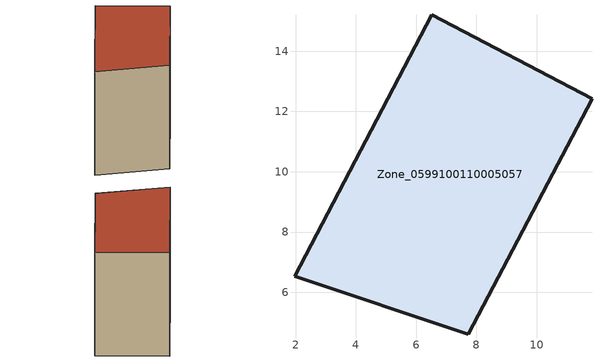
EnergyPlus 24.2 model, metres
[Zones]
Zone_0599100110005057
 floor ground (C_G): 6.52,15.22 11.84,12.43 7.72,4.6 1.96,6.53 z0
 wall outside (C_F): 6.52,15.22 1.96,6.53 7.72,4.6 11.84,12.43 6.52,15.22 z0:9.79
 roof outside (C_R): 11.84,12.43 6.52,15.22 1.96,6.53 7.72,4.6 z9.79
[BUILDING]
Pand.0599100110005057: North Axis=0; Terrain=City; Loads Convergence Tolerance Value=0.04; Temperature Convergence Tolerance Value=0.4; Solar Distribution=FullExterior; Maximum Number of Warmup Days=25; Minimum Number of Warmup Days=1
[Site:Location]
Rotterdam.The.Hague.AP_ZH_NLD Design_Conditions: Latitude=51.96; Longitude=4.45; Time Zone=1; Elevation=-4.5
[SITE:GROUNDTEMPERATURE:BUILDINGSURFACE]
18, 18, 18, 18, 18, 18, 18, 18, 18, 18, 18, 18
[MATERIAL] Thermal Absorptance=0.9; Solar Absorptance=0.7; Visible Absorptance=0.7
Name | Roughness | Thickness | Conductivity | Density | Specific Heat
G.TI.2015-2018 | MediumSmooth | 0.15 | 0.0428571 | 540 | 1210
F.TI.2015-2018 | Rough | 0.3 | 0.0666667 | 1920 | 840
R.TI.2015-2018 | MediumRough | 0.2 | 0.0333333 | 1500 | 1000
[CONSTRUCTION]
C_G: G.TI.2015-2018
C_F: F.TI.2015-2018
C_R: R.TI.2015-2018
[ZONE]
Zone_0599100110005057: Type=1; Multiplier=1; Ceiling Height=Autocalculate; Volume=Autocalculate; Floor Area=autocalculate; Part of Total Floor Area=Yes
[ZONEINFILTRATION:DESIGNFLOWRATE]
Infil_Zone_0599100110005057: Zone or ZoneList or Space or SpaceList=Zone_0599100110005057; Schedule=AlwaysOn; Design Flow Rate Calculation Method=Flow/Area; Flow Rate per Floor Area=0.0015; Constant Term Coefficient=1; Temperature Term Coefficient=0; Velocity Term Coefficient=0; Velocity Squared Term Coefficient=0
[HVACTEMPLATE:ZONE:IDEALLOADSAIRSYSTEM]
Zone_0599100110005057: Maximum Heating Supply Air Temperature=50; Minimum Cooling Supply Air Temperature=13; Maximum Heating Supply Air Humidity Ratio=0.0156; Minimum Cooling Supply Air Humidity Ratio=0.0077; Heating Limit=NoLimit; Cooling Limit=NoLimit; Dehumidification Control Type=ConstantSensibleHeatRatio; Cooling Sensible Heat Ratio=0.7; Dehumidification Setpoint=60; Humidification Control Type=None; Humidification Setpoint=30; Outdoor Air Method=None; Outdoor Air Flow Rate per Person=0.00944; Outdoor Air Flow Rate per Zone Floor Area=0; Outdoor Air Flow Rate per Zone=0; Demand Controlled Ventilation Type=None; Outdoor Air Economizer Type=NoEconomizer; Heat Recovery Type=None; Sensible Heat Recovery Effectiveness=0.7; Latent Heat Recovery Effectiveness=0.65
[ZONECONTROL:THERMOSTAT]
ThermostatControl_Zone_0599100110005057: Zone or ZoneList=Zone_0599100110005057; Control Type Schedule=DualSetpointControlType; Control 1=Thermostat_Zone_0599100110005057; Temperature Difference Between Cutout And Setpoint=0
[THERMOSTATSETPOINT:DUALSETPOINT]
Thermostat_Zone_0599100110005057: Heating Setpoint Temperature Schedule=HeatingSetpoint_Zone_0599100110005057; Cooling Setpoint Temperature Schedule=CoolingSetpoint_Zone_0599100110005057
[SCHEDULE:COMPACT]
HeatingSetpoint_Zone_0599100110005057: Through: 12/31, For: AllDays, Until: 24:00, 21
CoolingSetpoint_Zone_0599100110005057: Through: 12/31, For: AllDays, Until: 24:00, 24
DualSetpointControlType: Through: 12/31, For: AllDays, Until: 24:00, 4
AlwaysOn: Through: 12/31, For: AllDays, Until: 24:00, 1
